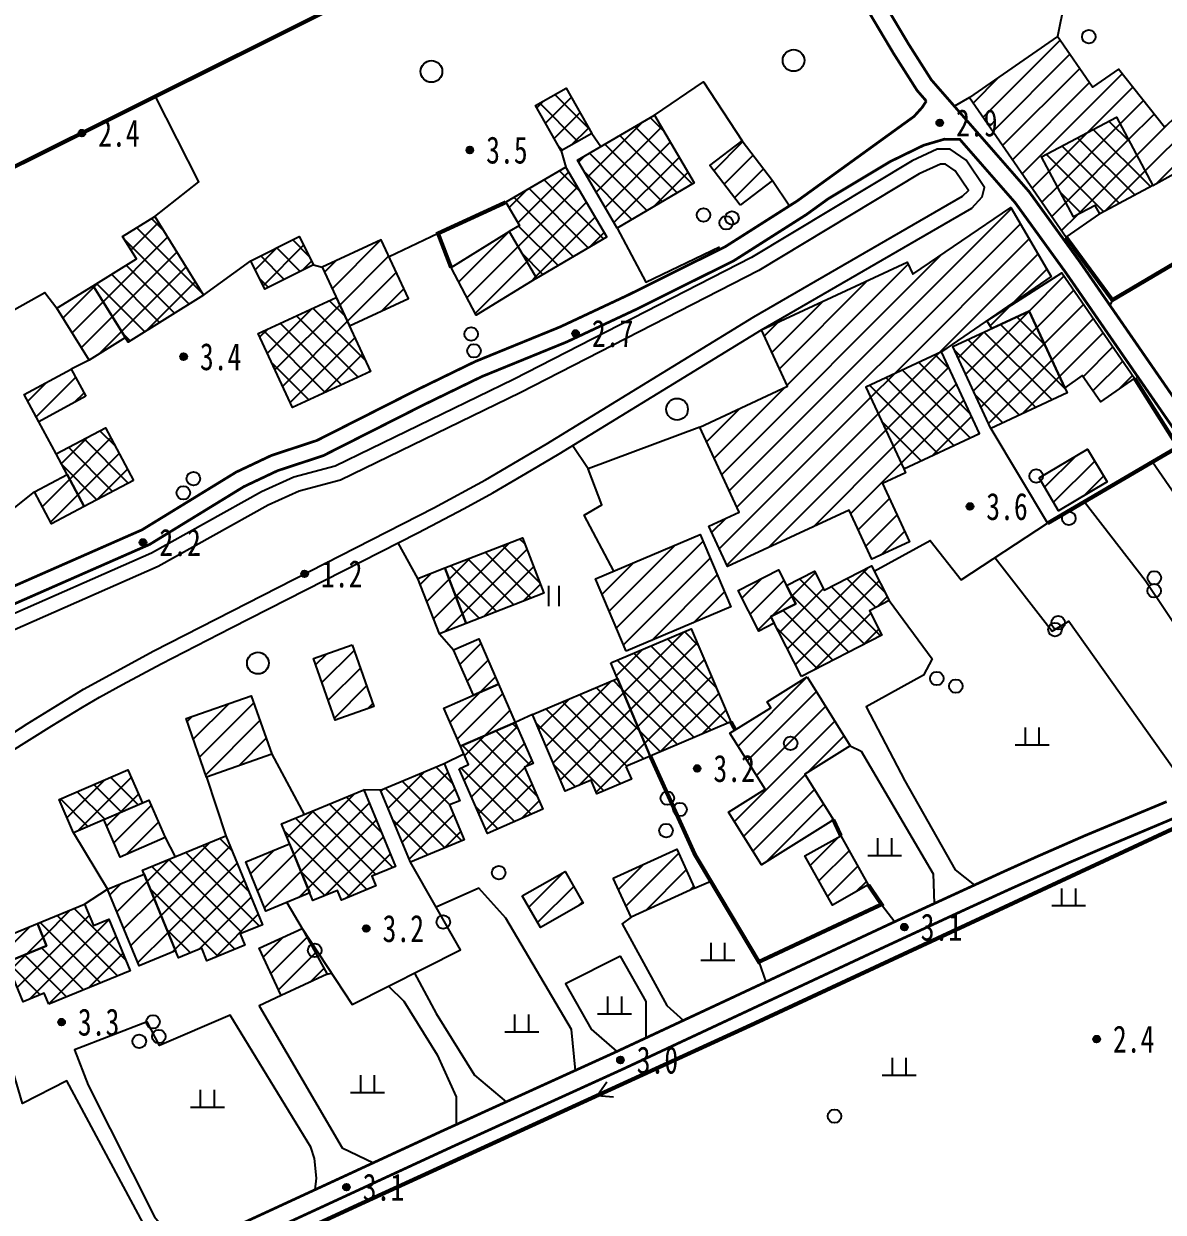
# Model space of a CAD drawing. Header units: metres. Extents: x 494039 to 619385, y 3351420 to 3402703.
# Drawn here: x 590819.3 to 590987.4, y 3392618.1 to 3392793.3 of the extents above; entities that cross this region are included whole.
import ezdxf
from ezdxf.enums import TextEntityAlignment as Align

# ---------------------------------------------------------------- set-up
doc = ezdxf.new("R2010")
doc.units = ezdxf.units.M
for name, pattern in [('2430', [0]), ('2450', [0]), ('2460', [0]), ('8521', [0]), ('9610', [0])]:
    doc.linetypes.add(name, pattern=pattern)
for name, color, linetype in [('210100', 130, 'Continuous'), ('220200', 130, 'Continuous'), ('261301', 141, 'Continuous'), ('310300', 8, 'Continuous'), ('310500', 8, 'Continuous'), ('380201', 8, '2430'), ('380202', 8, '2450'), ('380203', 8, 'Continuous'), ('420500', 8, 'Continuous'), ('510301', 8, 'Continuous'), ('720100', 8, 'Continuous'), ('760201', 8, '8521'), ('810100', 8, '9610'), ('810302', 8, 'Continuous'), ('810501', 8, 'Continuous'), ('810600', 8, 'Continuous')]:
    doc.layers.add(name, color=color, linetype=linetype)
pattern_1 = [(45, (0, 0), (-1.767766953, 1.767766953), []), (135, (0, 0), (-1.767766953, -1.767766953), [])]
pattern_2 = [(45, (0, 0), (-1.767766953, 1.767766953), [])]

# ---------------------------------------------------------------- blocks, each defined once
blk = doc.blocks.new('gc170')
at = {"linetype": 'Continuous'}
blk.add_circle((0, 0), 0.5, dxfattribs=at)
blk = doc.blocks.new('gu')
at = {"flags": 128}
for points in [[(3.75, 0), (-3.75, 0)], [(2.711, -0.6), (3.75, 0), (3.75, 0), (2.711, 0.6)]]:
    blk.add_lwpolyline(points, dxfattribs=at)
blk = doc.blocks.new('p_point')
for radius in [0.25, 0.2, 0.15, 0.1, 0.05]:
    blk.add_circle((0, 0), radius)
blk.add_point((0, 0))
blk = doc.blocks.new('vm')
at = {"linetype": 'Continuous'}
for p, q in [((-0.5, 0), (-0.5, 1.3)), ((0.5, 1.3), (0.5, 0)), ((1.25, 0), (-1.25, 0))]:
    blk.add_line(p, q, dxfattribs=at)
blk = doc.blocks.new('v1')
blk.add_circle((0, 0), 0.8)
blk = doc.blocks.new('ve')
at = {"color": 0, "linetype": 'Continuous'}
for p, q in [((-0.4, 1.5), (-0.4, 0)), ((0.4, 0), (0.4, 1.5))]:
    blk.add_line(p, q, dxfattribs=at)
blk = doc.blocks.new('1-3&1-4')
at = {"layer": '310300', "linetype": 'Continuous'}
h = blk.add_hatch(dxfattribs=at)
h.set_pattern_fill('ANSI31', color=8, scale=20, style=0)
h.set_pattern_definition(pattern_2)
h.paths.add_polyline_path([(590985.8419, 3392769.4089), (590988.9172, 3392771.1658), (590992.7883, 3392766.6172), (590998.4413, 3392771.7481), (590990.3654, 3392780.5869), (590987.5449, 3392778.01), (590980.7962, 3392786.5766), (590976.9625, 3392783.9215), (590971.7964, 3392791.381), (590958.797, 3392782.3782), (590973.0429, 3392761.8082), (590977.996, 3392765.2385), (590977.3304, 3392766.4909), (590974.1303, 3392764.7899), (590969.4264, 3392773.6396), (590980.4724, 3392779.5109)])
h = blk.add_hatch(dxfattribs=at)
h.set_pattern_fill('ANSI31', color=8, scale=20, style=0)
h.set_pattern_definition(pattern_2)
h.paths.add_polyline_path([(590924.9931, 3392766.5239), (590920.5029, 3392772.3723), (590925.2677, 3392776.0305), (590929.7579, 3392770.1821)])
h = blk.add_hatch(dxfattribs=at)
h.set_pattern_fill('ANSI31', color=8, scale=20, style=0)
h.set_pattern_definition(pattern_2)
h.paths.add_polyline_path([(590949.1073, 3392727.65), (590949.3765, 3392727.0705), (590945.984, 3392725.4947), (590949.9717, 3392716.9094), (590944.4163, 3392714.329), (590941.0535, 3392721.5689), (590923.1091, 3392713.234), (590920.3379, 3392719.2002), (590924.8315, 3392721.2875), (590919.0184, 3392733.8028), (590931.9729, 3392739.82), (590928.1035, 3392748.1504), (590949.6179, 3392758.1435), (590950.4437, 3392756.3654), (590964.9187, 3392766.1654), (590970.8586, 3392755.9954), (590954.6812, 3392744.9028), (590943.5049, 3392739.7116)])
h = blk.add_hatch(dxfattribs=at)
h.set_pattern_fill('ANSI31', color=8, scale=20, style=0)
h.set_pattern_definition(pattern_2)
h.paths.add_polyline_path([(590867.3565, 3392748.7138), (590876.0791, 3392752.7583), (590872.0568, 3392761.4332), (590863.3342, 3392757.3887)])
h = blk.add_hatch(dxfattribs=at)
h.set_pattern_fill('ANSI31', color=8, scale=20, style=0)
h.set_pattern_definition(pattern_2)
h.paths.add_polyline_path([(590894.9265, 3392755.7568), (590886.0277, 3392750.291), (590882.3471, 3392757.3355), (590890.9034, 3392762.6195)])
h = blk.add_hatch(dxfattribs=at)
h.set_pattern_fill('ANSI31', color=8, scale=20, style=0)
h.set_pattern_definition(pattern_2)
h.paths.add_polyline_path([(590962.0932, 3392748.3455), (590961.3573, 3392749.4805), (590972.4263, 3392756.5414), (590983.1468, 3392741.0009), (590978.1131, 3392737.5284), (590975.4206, 3392741.4314), (590972.8473, 3392739.6017), (590967.5983, 3392750.9026)])
h = blk.add_hatch(dxfattribs=at)
h.set_pattern_fill('ANSI31', color=8, scale=20, style=0)
h.set_pattern_definition(pattern_2)
h.paths.add_polyline_path([(590829.569, 3392754.6539), (590834.3259, 3392747.0084), (590828.9909, 3392743.6891), (590824.234, 3392751.3346)])
h = blk.add_hatch(dxfattribs=at)
h.set_pattern_fill('ANSI31', color=8, scale=20, style=0)
h.set_pattern_definition(pattern_2)
h.paths.add_polyline_path([(590828.487, 3392738.3514), (590821.5598, 3392734.6077), (590819.3907, 3392738.6214), (590826.3179, 3392742.365)])
h = blk.add_hatch(dxfattribs=at)
h.set_pattern_fill('ANSI31', color=8, scale=20, style=0)
h.set_pattern_definition(pattern_2)
h.paths.add_polyline_path([(590969.0587, 3392726.3352), (590976.2043, 3392730.5713), (590979.0792, 3392725.7219), (590971.9336, 3392721.4858)])
h = blk.add_hatch(dxfattribs=at)
h.set_pattern_fill('ANSI31', color=8, scale=20, style=0)
h.set_pattern_definition(pattern_2)
h.paths.add_polyline_path([(590825.7455, 3392726.8046), (590828.2416, 3392722.0925), (590823.4271, 3392719.5422), (590820.931, 3392724.2542)])
h = blk.add_hatch(dxfattribs=at)
h.set_pattern_fill('ANSI31', color=8, scale=20, style=0)
h.set_pattern_definition(pattern_2)
h.paths.add_polyline_path([(590908.1918, 3392700.7677), (590903.6669, 3392711.4281), (590919.0826, 3392717.9714), (590923.6075, 3392707.3111)])
h = blk.add_hatch(dxfattribs=at)
h.set_pattern_fill('ANSI31', color=8, scale=20, style=0)
h.set_pattern_definition(pattern_2)
h.paths.add_polyline_path([(590881.4149, 3392713.0485), (590884.5902, 3392704.8737), (590880.6197, 3392703.3315), (590877.4444, 3392711.5062)])
h = blk.add_hatch(dxfattribs=at)
h.set_pattern_fill('ANSI31', color=8, scale=20, style=0)
h.set_pattern_definition(pattern_2)
h.paths.add_polyline_path([(590930.0116, 3392704.9085), (590927.7303, 3392703.7426), (590924.6732, 3392709.7243), (590930.6174, 3392712.7623), (590933.1717, 3392707.7643), (590929.5088, 3392705.8923)])
h = blk.add_hatch(dxfattribs=at)
h.set_pattern_fill('ANSI31', color=8, scale=20, style=0)
h.set_pattern_definition(pattern_2)
h.paths.add_polyline_path([(590867.7541, 3392701.7115), (590870.9822, 3392692.6064), (590865.2699, 3392690.5812), (590862.0418, 3392699.6863)])
h = blk.add_hatch(dxfattribs=at)
h.set_pattern_fill('ANSI31', color=8, scale=20, style=0)
h.set_pattern_definition(pattern_2)
h.paths.add_polyline_path([(590889.3607, 3392695.9107), (590885.6429, 3392694.286), (590882.7285, 3392700.9551), (590886.4463, 3392702.5798)])
h = blk.add_hatch(dxfattribs=at)
h.set_pattern_fill('ANSI31', color=8, scale=20, style=0)
h.set_pattern_definition(pattern_2)
h.paths.add_polyline_path([(590934.854, 3392696.9953), (590941.204, 3392686.8242), (590934.5214, 3392682.6521), (590938.7292, 3392675.9123), (590928.1277, 3392669.2936), (590923.2772, 3392677.0628), (590928.648, 3392680.4159), (590923.4791, 3392688.6951), (590929.4866, 3392692.4457), (590928.9481, 3392693.3081)])
h = blk.add_hatch(dxfattribs=at)
h.set_pattern_fill('ANSI31', color=8, scale=20, style=0)
h.set_pattern_definition(pattern_2)
h.paths.add_polyline_path([(590891.8233, 3392690.2755), (590883.7566, 3392686.7504), (590881.2941, 3392692.3855), (590889.3607, 3392695.9107)])
h = blk.add_hatch(dxfattribs=at)
h.set_pattern_fill('ANSI31', color=8, scale=20, style=0)
h.set_pattern_definition(pattern_2)
h.paths.add_polyline_path([(590855.9101, 3392685.585), (590846.2888, 3392682.2103), (590843.2623, 3392690.8391), (590852.8836, 3392694.2137)])
h = blk.add_hatch(dxfattribs=at)
h.set_pattern_fill('ANSI31', color=8, scale=20, style=0)
h.set_pattern_definition(pattern_2)
h.paths.add_polyline_path([(590831.1504, 3392675.9385), (590837.7983, 3392678.8126), (590840.1858, 3392673.2902), (590833.538, 3392670.4161)])
h = blk.add_hatch(dxfattribs=at)
h.set_pattern_fill('ANSI31', color=8, scale=20, style=0)
h.set_pattern_definition(pattern_2)
h.paths.add_polyline_path([(590939.8326, 3392673.5523), (590943.8814, 3392666.3171), (590938.5783, 3392663.3495), (590934.5295, 3392670.5847)])
h = blk.add_hatch(dxfattribs=at)
h.set_pattern_fill('ANSI31', color=8, scale=20, style=0)
h.set_pattern_definition(pattern_2)
h.paths.add_polyline_path([(590858.5444, 3392672.3754), (590861.5256, 3392665.1328), (590855.0527, 3392662.4683), (590852.0714, 3392669.7109)])
h = blk.add_hatch(dxfattribs=at)
h.set_pattern_fill('ANSI31', color=8, scale=20, style=0)
h.set_pattern_definition(pattern_2)
h.paths.add_polyline_path([(590906.2673, 3392667.3274), (590915.6463, 3392671.5975), (590918.2715, 3392665.8313), (590908.8926, 3392661.5612)])
h = blk.add_hatch(dxfattribs=at)
h.set_pattern_fill('ANSI31', color=8, scale=20, style=0)
h.set_pattern_definition(pattern_2)
h.paths.add_polyline_path([(590892.8512, 3392664.6995), (590899.1583, 3392668.312), (590901.8284, 3392663.6502), (590895.5213, 3392660.0378)])
h = blk.add_hatch(dxfattribs=at)
h.set_pattern_fill('ANSI31', color=8, scale=20, style=0)
h.set_pattern_definition(pattern_2)
h.paths.add_polyline_path([(590841.726, 3392656.589), (590836.3595, 3392654.38), (590831.7043, 3392665.6891), (590837.0708, 3392667.8981)])
h = blk.add_hatch(dxfattribs=at)
h.set_pattern_fill('ANSI31', color=8, scale=20, style=0)
h.set_pattern_definition(pattern_2)
h.paths.add_polyline_path([(590817.3428, 3392653.6934), (590814.0248, 3392652.3276), (590812.171, 3392656.831), (590821.3427, 3392660.6064), (590822.6947, 3392657.3219), (590816.841, 3392654.9123)])
h = blk.add_hatch(dxfattribs=at)
h.set_pattern_fill('ANSI31', color=8, scale=20, style=0)
h.set_pattern_definition(pattern_2)
h.paths.add_polyline_path([(590857.3015, 3392650.0106), (590854.0758, 3392656.9986), (590860.3848, 3392659.911), (590864.0943, 3392653.1463)])
at = {"layer": '310500', "linetype": 'Continuous'}
h = blk.add_hatch(dxfattribs=at)
h.set_pattern_fill('ANSI37', color=8, scale=20, style=0)
h.set_pattern_definition(pattern_1)
h.paths.add_polyline_path([(590898.5917, 3392774.5216), (590894.7997, 3392781.2007), (590899.2987, 3392783.7549), (590903.0907, 3392777.0758)])
h = blk.add_hatch(dxfattribs=at)
h.set_pattern_fill('ANSI37', color=8, scale=20, style=0)
h.set_pattern_definition(pattern_1)
h.paths.add_polyline_path([(590906.8447, 3392763.1571), (590900.9886, 3392773.1467), (590912.3279, 3392779.794), (590918.184, 3392769.8044)])
h = blk.add_hatch(dxfattribs=at)
h.set_pattern_fill('ANSI37', color=8, scale=20, style=0)
h.set_pattern_definition(pattern_1)
h.paths.add_polyline_path([(590969.4264, 3392773.6396), (590980.4724, 3392779.5109), (590985.8419, 3392769.4089), (590977.996, 3392765.2385), (590977.3304, 3392766.4909), (590974.1303, 3392764.7899)])
h = blk.add_hatch(dxfattribs=at)
h.set_pattern_fill('ANSI37', color=8, scale=20, style=0)
h.set_pattern_definition(pattern_1)
h.paths.add_polyline_path([(590890.4184, 3392766.9503), (590892.4319, 3392763.5156), (590890.9034, 3392762.6195), (590894.9265, 3392755.7568), (590905.3147, 3392761.8465), (590899.2781, 3392772.144)])
h = blk.add_hatch(dxfattribs=at)
h.set_pattern_fill('ANSI37', color=8, scale=20, style=0)
h.set_pattern_definition(pattern_1)
h.paths.add_polyline_path([(590845.8561, 3392753.2619), (590834.7387, 3392746.3449), (590829.569, 3392754.6539), (590835.9397, 3392758.6177), (590833.9002, 3392761.8957), (590838.6468, 3392764.849)])
h = blk.add_hatch(dxfattribs=at)
h.set_pattern_fill('ANSI37', color=8, scale=20, style=0)
h.set_pattern_definition(pattern_1)
h.paths.add_polyline_path([(590862.0528, 3392757.7403), (590854.8989, 3392754.1405), (590852.8073, 3392758.2973), (590859.9612, 3392761.8971)])
h = blk.add_hatch(dxfattribs=at)
h.set_pattern_fill('ANSI37', color=8, scale=20, style=0)
h.set_pattern_definition(pattern_1)
h.paths.add_polyline_path([(590865.3988, 3392752.9361), (590870.46, 3392742.0205), (590858.9895, 3392736.7019), (590853.9283, 3392747.6175)])
h = blk.add_hatch(dxfattribs=at)
h.set_pattern_fill('ANSI37', color=8, scale=20, style=0)
h.set_pattern_definition(pattern_1)
h.paths.add_polyline_path([(590967.5983, 3392750.9026), (590973.2007, 3392738.8409), (590961.953, 3392733.6166), (590956.3505, 3392745.6782)])
h = blk.add_hatch(dxfattribs=at)
h.set_pattern_fill('ANSI37', color=8, scale=20, style=0)
h.set_pattern_definition(pattern_1)
h.paths.add_polyline_path([(590943.5049, 3392739.7116), (590949.1073, 3392727.65), (590960.2836, 3392732.8412), (590954.6812, 3392744.9028)])
h = blk.add_hatch(dxfattribs=at)
h.set_pattern_fill('ANSI37', color=8, scale=20, style=0)
h.set_pattern_definition(pattern_1)
h.paths.add_polyline_path([(590835.5171, 3392725.9465), (590828.2416, 3392722.0925), (590824.1228, 3392729.8681), (590831.3983, 3392733.7221)])
h = blk.add_hatch(dxfattribs=at)
h.set_pattern_fill('ANSI37', color=8, scale=20, style=0)
h.set_pattern_definition(pattern_1)
h.paths.add_polyline_path([(590884.5902, 3392704.8737), (590881.4149, 3392713.0485), (590892.8652, 3392717.496), (590896.0404, 3392709.3212)])
h = blk.add_hatch(dxfattribs=at)
h.set_pattern_fill('ANSI37', color=8, scale=20, style=0)
h.set_pattern_definition(pattern_1)
h.paths.add_polyline_path([(590934.0214, 3392697.0627), (590929.5088, 3392705.8923), (590933.1717, 3392707.7643), (590931.8061, 3392710.4364), (590935.9464, 3392712.5524), (590937.3626, 3392709.7815), (590944.3579, 3392713.3566), (590946.9747, 3392708.2363), (590944.0356, 3392706.7342), (590945.8808, 3392703.1237)])
h = blk.add_hatch(dxfattribs=at)
h.set_pattern_fill('ANSI37', color=8, scale=20, style=0)
h.set_pattern_definition(pattern_1)
h.paths.add_polyline_path([(590905.8994, 3392699.0464), (590917.7797, 3392704.089), (590923.6095, 3392690.3543), (590911.7292, 3392685.3117)])
h = blk.add_hatch(dxfattribs=at)
h.set_pattern_fill('ANSI37', color=8, scale=20, style=0)
h.set_pattern_definition(pattern_1)
h.paths.add_polyline_path([(590908.1344, 3392683.7858), (590908.9415, 3392681.8842), (590903.856, 3392679.7256), (590902.9934, 3392681.7577), (590899.1808, 3392680.1394), (590894.3784, 3392691.4535), (590906.8715, 3392696.7562), (590911.7292, 3392685.3117)])
h = blk.add_hatch(dxfattribs=at)
h.set_pattern_fill('ANSI37', color=8, scale=20, style=0)
h.set_pattern_definition(pattern_1)
h.paths.add_polyline_path([(590883.5332, 3392683.4489), (590884.9322, 3392684.0602), (590883.7566, 3392686.7504), (590891.8233, 3392690.2755), (590894.4637, 3392684.2334), (590893.1875, 3392683.6757), (590895.8898, 3392677.4919), (590887.7003, 3392673.9131)])
h = blk.add_hatch(dxfattribs=at)
h.set_pattern_fill('ANSI37', color=8, scale=20, style=0)
h.set_pattern_definition(pattern_1)
h.paths.add_polyline_path([(590871.9576, 3392680.2929), (590881.3535, 3392684.1934), (590883.6197, 3392678.7346), (590882.1385, 3392678.1197), (590884.276, 3392672.9705), (590876.3614, 3392669.6849)])
h = blk.add_hatch(dxfattribs=at)
h.set_pattern_fill('ANSI37', color=8, scale=20, style=0)
h.set_pattern_definition(pattern_1)
h.paths.add_polyline_path([(590836.8244, 3392678.3916), (590826.6817, 3392674.0065), (590824.5594, 3392678.9153), (590834.7022, 3392683.3004)])
h = blk.add_hatch(dxfattribs=at)
h.set_pattern_fill('ANSI37', color=8, scale=20, style=0)
h.set_pattern_definition(pattern_1)
h.paths.add_polyline_path([(590869.5011, 3392680.3113), (590874.1412, 3392669.0387), (590870.6804, 3392667.6141), (590871.2701, 3392666.1817), (590866.1894, 3392664.0903), (590865.6092, 3392665.4998), (590861.9881, 3392664.0092), (590857.3385, 3392675.3047)])
h = blk.add_hatch(dxfattribs=at)
h.set_pattern_fill('ANSI37', color=8, scale=20, style=0)
h.set_pattern_definition(pattern_1)
h.paths.add_polyline_path([(590849.1404, 3392673.5486), (590854.5375, 3392660.4371), (590851.255, 3392659.0859), (590851.9326, 3392657.4399), (590846.3377, 3392655.1369), (590845.5779, 3392656.9827), (590842.1455, 3392655.5699), (590836.8307, 3392668.4814)])
h = blk.add_hatch(dxfattribs=at)
h.set_pattern_fill('ANSI37', color=8, scale=20, style=0)
h.set_pattern_definition(pattern_1)
h.paths.add_polyline_path([(590823.0389, 3392648.7448), (590822.3672, 3392650.3767), (590819.2382, 3392649.0887), (590816.841, 3392654.9123), (590822.6947, 3392657.3219), (590821.3427, 3392660.6064), (590828.3175, 3392663.4774), (590829.6084, 3392660.3414), (590831.8803, 3392661.2766), (590835.0104, 3392653.6726)])
at = {"layer": '210100', "color": 141, "linetype": 'Continuous', "flags": 128}
blk.add_lwpolyline([(590808.2149, 3392682.555), (590819.8401, 3392690.0802), (590828.1683, 3392695.1674), (590838.4982, 3392700.8159), (590879.8041, 3392721.901), (590887.425, 3392726.0307), (590896.3742, 3392731.2972), (590926.9822, 3392750.0434), (590957.7547, 3392767.8529), (590958.6562, 3392768.6871), (590956.7025, 3392771.5744), (590955.2519, 3392772.5701), (590954.5005, 3392772.5845), (590951.3848, 3392771.1291), (590927.7418, 3392756.9001), (590892.5563, 3392738.8771), (590866.0213, 3392725.9977), (590859.9262, 3392724.345), (590855.3777, 3392722.2937), (590839.137, 3392713.265), (590816.292, 3392703.1868)], dxfattribs=at)
at = {"layer": '220200', "color": 141, "linetype": 'Continuous', "const_width": 0.6, "flags": 128}
for points in [[(590692.8124, 3392709.0537), (590790.4736, 3392758.4744), (590867.4617, 3392796.8786), (590925.8018, 3392825.6804)], [(591019.2958, 3392606.1952), (590997.5149, 3392677.6388), (590996.2187, 3392678.0365), (590926.902, 3392645.7987), (590869.7623, 3392619.6377), (590843.135, 3392607.3596), (590827.1628, 3392599.7735)]]:
    blk.add_lwpolyline(points, dxfattribs=at)
at = {"layer": '310300', "color": 8, "linetype": 'Continuous', "flags": 128}
for points in [[(590985.8419, 3392769.4089), (590988.9172, 3392771.1658), (590992.7883, 3392766.6172), (590998.4413, 3392771.7481), (590990.3654, 3392780.5869), (590987.5449, 3392778.01), (590980.7962, 3392786.5766), (590976.9625, 3392783.9215), (590971.7964, 3392791.381), (590958.797, 3392782.3782), (590973.0429, 3392761.8082), (590977.996, 3392765.2385), (590977.3304, 3392766.4909), (590974.1303, 3392764.7899), (590969.4264, 3392773.6396), (590980.4724, 3392779.5109)], [(590949.1073, 3392727.65), (590949.3765, 3392727.0705), (590945.984, 3392725.4947), (590949.9717, 3392716.9094), (590944.4163, 3392714.329), (590941.0535, 3392721.5689), (590923.1091, 3392713.234), (590920.3379, 3392719.2002), (590924.8315, 3392721.2875), (590919.0184, 3392733.8028), (590931.9729, 3392739.82), (590928.1035, 3392748.1504), (590949.6179, 3392758.1435), (590950.4437, 3392756.3654), (590964.9187, 3392766.1654), (590970.8586, 3392755.9954), (590954.6812, 3392744.9028), (590943.5049, 3392739.7116)], [(590962.0932, 3392748.3455), (590961.3573, 3392749.4805), (590972.4263, 3392756.5414), (590983.1468, 3392741.0009), (590978.1131, 3392737.5284), (590975.4206, 3392741.4314), (590972.8473, 3392739.6017), (590967.5983, 3392750.9026)], [(590969.0587, 3392726.3352), (590976.2043, 3392730.5713), (590979.0792, 3392725.7219), (590971.9336, 3392721.4858)], [(590908.1918, 3392700.7677), (590903.6669, 3392711.4281), (590919.0826, 3392717.9714), (590923.6075, 3392707.3111)], [(590881.4149, 3392713.0485), (590884.5902, 3392704.8737), (590880.6197, 3392703.3315), (590877.4444, 3392711.5062)], [(590930.0116, 3392704.9085), (590927.7303, 3392703.7426), (590924.6732, 3392709.7243), (590930.6174, 3392712.7623), (590933.1717, 3392707.7643), (590929.5088, 3392705.8923)], [(590867.7541, 3392701.7115), (590870.9822, 3392692.6064), (590865.2699, 3392690.5812), (590862.0418, 3392699.6863)], [(590889.3607, 3392695.9107), (590885.6429, 3392694.286), (590882.7285, 3392700.9551), (590886.4463, 3392702.5798)], [(590934.854, 3392696.9953), (590941.204, 3392686.8242), (590934.5214, 3392682.6521), (590938.7292, 3392675.9123), (590928.1277, 3392669.2936), (590923.2772, 3392677.0628), (590928.648, 3392680.4159), (590923.4791, 3392688.6951), (590929.4866, 3392692.4457), (590928.9481, 3392693.3081)], [(590891.8233, 3392690.2755), (590883.7566, 3392686.7504), (590881.2941, 3392692.3855), (590889.3607, 3392695.9107)], [(590855.9101, 3392685.585), (590846.2888, 3392682.2103), (590843.2623, 3392690.8391), (590852.8836, 3392694.2137)], [(590831.1504, 3392675.9385), (590837.7983, 3392678.8126), (590840.1858, 3392673.2902), (590833.538, 3392670.4161)], [(590939.8326, 3392673.5523), (590943.8814, 3392666.3171), (590938.5783, 3392663.3495), (590934.5295, 3392670.5847)], [(590858.5444, 3392672.3754), (590861.5256, 3392665.1328), (590855.0527, 3392662.4683), (590852.0714, 3392669.7109)], [(590906.2673, 3392667.3274), (590915.6463, 3392671.5975), (590918.2715, 3392665.8313), (590908.8926, 3392661.5612)], [(590857.3015, 3392650.0106), (590854.0758, 3392656.9986), (590860.3848, 3392659.911), (590864.0943, 3392653.1463)]]:
    blk.add_lwpolyline(points, close=True, dxfattribs=at)
for points, elevation in [([(590924.9931, 3392766.5239), (590920.5029, 3392772.3723), (590925.2677, 3392776.0305), (590929.7579, 3392770.1821)], 5.9152), ([(590867.3565, 3392748.7138), (590876.0791, 3392752.7583), (590872.0568, 3392761.4332), (590863.3342, 3392757.3887)], 7.1933), ([(590894.9265, 3392755.7568), (590886.0277, 3392750.291), (590882.3471, 3392757.3355), (590890.9034, 3392762.6195)], 6.6773), ([(590829.569, 3392754.6539), (590834.3259, 3392747.0084), (590828.9909, 3392743.6891), (590824.234, 3392751.3346)], 6.7929), ([(590828.487, 3392738.3514), (590821.5598, 3392734.6077), (590819.3907, 3392738.6214), (590826.3179, 3392742.365)], 7.1784), ([(590825.7455, 3392726.8046), (590828.2416, 3392722.0925), (590823.4271, 3392719.5422), (590820.931, 3392724.2542)], 6.9857), ([(590892.8512, 3392664.6995), (590899.1583, 3392668.312), (590901.8284, 3392663.6502), (590895.5213, 3392660.0378)], 5.961), ([(590841.726, 3392656.589), (590836.3595, 3392654.38), (590831.7043, 3392665.6891), (590837.0708, 3392667.8981)], 7.4252), ([(590817.3428, 3392653.6934), (590814.0248, 3392652.3276), (590812.171, 3392656.831), (590821.3427, 3392660.6064), (590822.6947, 3392657.3219), (590816.841, 3392654.9123)], 6.1405)]:
    blk.add_lwpolyline(points, close=True, dxfattribs=dict(at, elevation=elevation))
at = {"layer": '310500', "color": 8, "linetype": 'Continuous', "flags": 128}
for points, elevation in [([(590898.5917, 3392774.5216), (590894.7997, 3392781.2007), (590899.2987, 3392783.7549), (590903.0907, 3392777.0758)], 9.0259), ([(590906.8447, 3392763.1571), (590900.9886, 3392773.1467), (590912.3279, 3392779.794), (590918.184, 3392769.8044)], 11.7129), ([(590890.4184, 3392766.9503), (590892.4319, 3392763.5156), (590890.9034, 3392762.6195), (590894.9265, 3392755.7568), (590905.3147, 3392761.8465), (590899.2781, 3392772.144)], 11.8167), ([(590862.0528, 3392757.7403), (590854.8989, 3392754.1405), (590852.8073, 3392758.2973), (590859.9612, 3392761.8971)], 10.1042), ([(590865.3988, 3392752.9361), (590870.46, 3392742.0205), (590858.9895, 3392736.7019), (590853.9283, 3392747.6175)], 10.6269), ([(590967.5983, 3392750.9026), (590973.2007, 3392738.8409), (590961.953, 3392733.6166), (590956.3505, 3392745.6782)], 14.3286), ([(590835.5171, 3392725.9465), (590828.2416, 3392722.0925), (590824.1228, 3392729.8681), (590831.3983, 3392733.7221)], 10.3711), ([(590884.5902, 3392704.8737), (590881.4149, 3392713.0485), (590892.8652, 3392717.496), (590896.0404, 3392709.3212)], 10.5275), ([(590908.1344, 3392683.7858), (590908.9415, 3392681.8842), (590903.856, 3392679.7256), (590902.9934, 3392681.7577), (590899.1808, 3392680.1394), (590894.3784, 3392691.4535), (590906.8715, 3392696.7562), (590911.7292, 3392685.3117)], 14.2385), ([(590871.9576, 3392680.2929), (590881.3535, 3392684.1934), (590883.6197, 3392678.7346), (590882.1385, 3392678.1197), (590884.276, 3392672.9705), (590876.3614, 3392669.6849)], 15.2527), ([(590836.8244, 3392678.3916), (590826.6817, 3392674.0065), (590824.5594, 3392678.9153), (590834.7022, 3392683.3004)], 9.862), ([(590869.5011, 3392680.3113), (590874.1412, 3392669.0387), (590870.6804, 3392667.6141), (590871.2701, 3392666.1817), (590866.1894, 3392664.0903), (590865.6092, 3392665.4998), (590861.9881, 3392664.0092), (590857.3385, 3392675.3047)], 15.2527), ([(590849.1404, 3392673.5486), (590854.5375, 3392660.4371), (590851.255, 3392659.0859), (590851.9326, 3392657.4399), (590846.3377, 3392655.1369), (590845.5779, 3392656.9827), (590842.1455, 3392655.5699), (590836.8307, 3392668.4814)], 15.2527)]:
    blk.add_lwpolyline(points, close=True, dxfattribs=dict(at, elevation=elevation))
for points in [[(590969.4264, 3392773.6396), (590980.4724, 3392779.5109), (590985.8419, 3392769.4089), (590977.996, 3392765.2385), (590977.3304, 3392766.4909), (590974.1303, 3392764.7899)], [(590845.8561, 3392753.2619), (590834.7387, 3392746.3449), (590829.569, 3392754.6539), (590835.9397, 3392758.6177), (590833.9002, 3392761.8957), (590838.6468, 3392764.849)], [(590943.5049, 3392739.7116), (590949.1073, 3392727.65), (590960.2836, 3392732.8412), (590954.6812, 3392744.9028)], [(590934.0214, 3392697.0627), (590929.5088, 3392705.8923), (590933.1717, 3392707.7643), (590931.8061, 3392710.4364), (590935.9464, 3392712.5524), (590937.3626, 3392709.7815), (590944.3579, 3392713.3566), (590946.9747, 3392708.2363), (590944.0356, 3392706.7342), (590945.8808, 3392703.1237)], [(590905.8994, 3392699.0464), (590917.7797, 3392704.089), (590923.6095, 3392690.3543), (590911.7292, 3392685.3117)], [(590883.5332, 3392683.4489), (590884.9322, 3392684.0602), (590883.7566, 3392686.7504), (590891.8233, 3392690.2755), (590894.4637, 3392684.2334), (590893.1875, 3392683.6757), (590895.8898, 3392677.4919), (590887.7003, 3392673.9131)], [(590823.0389, 3392648.7448), (590822.3672, 3392650.3767), (590819.2382, 3392649.0887), (590816.841, 3392654.9123), (590822.6947, 3392657.3219), (590821.3427, 3392660.6064), (590828.3175, 3392663.4774), (590829.6084, 3392660.3414), (590831.8803, 3392661.2766), (590835.0104, 3392653.6726)]]:
    blk.add_lwpolyline(points, close=True, dxfattribs=at)
at = {"layer": '380201', "color": 8, "linetype": '2430', "const_width": 0.6, "flags": 128}
for points in [[(590973.0429, 3392761.8082), (590979.8669, 3392752.5338), (590998.3909, 3392763.4685), (590994.5999, 3392768.2615)], [(590970.3222, 3392719.6265), (590989.548, 3392730.8773), (590983.1468, 3392741.0009)], [(590924.2563, 3392689.1804), (590923.6095, 3392690.3543)], [(590911.7292, 3392685.3117), (590918.3043, 3392670.7974), (590927.7377, 3392654.9733), (590945.834, 3392663.4497), (590943.8814, 3392666.3171)], [(590939.8326, 3392673.5523), (590938.7292, 3392675.9123)]]:
    blk.add_lwpolyline(points, dxfattribs=at)
at = {"layer": '380201', "color": 8, "linetype": '2430', "const_width": 0.6, "elevation": 6.1969, "flags": 128}
blk.add_lwpolyline([(590890.4184, 3392766.9503), (590880.4262, 3392762.3581), (590882.3471, 3392757.3355)], dxfattribs=at)
at = {"layer": '380202', "color": 8, "linetype": '2450', "flags": 128}
for points, elevation in [([(590961.953, 3392733.6166), (590970.3222, 3392719.6265)], 5.9626), ([(590944.7603, 3392712.5692), (590952.9959, 3392717.0943), (590957.5763, 3392711.2801), (590970.3222, 3392719.6265)], 5.9626), ([(590858.1102, 3392663.7269), (590860.3848, 3392659.911), (590867.7487, 3392648.6786), (590883.7602, 3392656.7285), (590876.3614, 3392669.6849)], 5.568)]:
    blk.add_lwpolyline(points, dxfattribs=dict(at, elevation=elevation))
at = {"layer": '380203', "color": 8, "linetype": '2460', "flags": 128}
blk.add_lwpolyline([(590906.8447, 3392763.1571), (590911.0519, 3392755.1884), (590921.9157, 3392760.3618)], dxfattribs=at)
at = {"layer": '420500', "color": 8, "linetype": 'Continuous', "const_width": 0.4, "flags": 128}
for points in [[(590906.0211, 3392883.5371), (590916.9126, 3392858.9721), (590924.4593, 3392840.9617), (590926.2245, 3392835.0433), (590926.9144, 3392831.5228), (590927.6818, 3392825.8921), (590928.731, 3392821.9818), (590931.2342, 3392816.3348), (590947.5877, 3392788.9095), (590951.0762, 3392783.4234), (590952.4304, 3392781.8746)], [(590915.6126, 3392868.3494), (590919.3117, 3392860.0065), (590926.9228, 3392841.8424), (590928.7639, 3392835.6693), (590929.4927, 3392831.9508), (590930.2479, 3392826.409), (590931.2015, 3392822.8549), (590933.5575, 3392817.5401), (590949.8131, 3392790.2784), (590953.1739, 3392784.9932), (590967.5885, 3392768.5074), (590975.1826, 3392758.0131), (590993.1085, 3392732.0792), (591014.6989, 3392699.6363)], [(590728.2776, 3392646.9225), (590729.171, 3392655.4901), (590729.6499, 3392662.2816), (590743.2698, 3392667.883), (590752.1746, 3392672.1847), (590765.4736, 3392679.0033), (590788.5792, 3392694.7651), (590803.0122, 3392702.9752), (590815.8438, 3392709.4636), (590836.7887, 3392718.6674), (590850.654, 3392727.1684), (590855.8686, 3392729.6334), (590862.5701, 3392731.8371), (590877.0847, 3392739.1831), (590885.912, 3392743.4734), (590898.4426, 3392748.5836), (590908.4984, 3392753.2959), (590922.8411, 3392760.4356), (590933.4163, 3392767.1623), (590950.6194, 3392779.6018), (590951.822, 3392780.9337), (590952.4304, 3392781.8746)], [(590816.8777, 3392707.2737), (590837.9135, 3392716.5174), (590851.8073, 3392725.0359), (590856.7675, 3392727.3806), (590863.5001, 3392729.5946), (590878.1604, 3392737.0143), (590886.8992, 3392741.2617), (590899.4139, 3392746.3653), (590909.5516, 3392751.1159), (590924.0334, 3392758.3249), (590934.7764, 3392765.1583), (590937.978, 3392767.4734), (590947.1135, 3392772.9521), (590952.0304, 3392775.3473), (590955.1074, 3392776.2512), (590957.387, 3392776.2059), (590965.5426, 3392766.8784), (590973.0496, 3392756.5045), (590990.9464, 3392730.6127)], [(590846.7319, 3392614.2011), (590881.2487, 3392630.1377), (590906.4649, 3392641.6051), (590948.3093, 3392661.1402), (590963.8017, 3392668.2573), (590968.6909, 3392670.4589), (590975.7844, 3392673.5669), (590987.8753, 3392678.5937)], [(590825.1307, 3392600.9426), (590826.4737, 3392601.7713), (590828.6554, 3392602.9815), (590831.3865, 3392604.3409), (590833.1495, 3392605.1593), (590847.8787, 3392611.7233), (590882.3871, 3392627.6555), (590907.6073, 3392639.1247), (590945.9599, 3392657.034), (590958.4214, 3392662.8024), (590964.9139, 3392665.7668), (590973.6015, 3392669.6486), (590978.1164, 3392671.5901), (590994.9206, 3392678.6612)]]:
    blk.add_lwpolyline(points, dxfattribs=at)
at = {"layer": '760201', "color": 8, "linetype": '8521', "flags": 128}
blk.add_lwpolyline([(590733.947, 3392644.0375), (590736.0322, 3392643.2347), (590736.7008, 3392643.0257), (590737.7898, 3392642.7759), (590738.8074, 3392642.6433), (590739.4906, 3392642.6175), (590740.8604, 3392642.718), (590741.5465, 3392642.8342), (590742.9196, 3392643.1757), (590744.5211, 3392643.7214), (590746.5744, 3392644.585), (590752.7199, 3392647.5), (590754.6437, 3392648.2756), (590756.1534, 3392648.7597), (590757.4635, 3392649.0626), (590758.1261, 3392649.1669), (590759.4698, 3392649.2637), (590760.1526, 3392649.2485), (590761.0213, 3392649.1602), (590761.5294, 3392649.0675), (590762.4495, 3392648.7998), (590763.1301, 3392648.485), (590763.4702, 3392648.272), (590763.7655, 3392648.0459), (590764.299, 3392647.523), (590765.0801, 3392646.4309), (590765.6766, 3392645.2891), (590766.2465, 3392643.981), (590767.1571, 3392641.6344), (590770.4726, 3392631.6813), (590771.4966, 3392628.9683), (590772.5349, 3392626.5971), (590773.1319, 3392625.3891), (590774.1175, 3392623.6468), (590774.678, 3392622.8812), (590775.1797, 3392622.3671), (590775.6628, 3392622.0269), (590775.9189, 3392621.9068), (590776.5806, 3392621.7681), (590777.3114, 3392621.8215), (590778.0831, 3392622.0292), (590778.5808, 3392622.2183), (590780.0098, 3392622.8934), (590782.2668, 3392624.0723), (590783.0378, 3392624.6763), (590783.4153, 3392625.244), (590783.5133, 3392625.5164), (590783.6112, 3392626.1093), (590783.5707, 3392626.9816), (590783.3485, 3392628.0428), (590783.1289, 3392628.7791), (590781.765, 3392632.6654), (590780.3522, 3392637.0513), (590778.0002, 3392644.9175), (590775.907, 3392651.3806), (590775.6979, 3392652.0878), (590775.4568, 3392653.1847), (590775.3785, 3392654.1503), (590775.4478, 3392654.8895), (590775.574, 3392655.3696), (590775.8755, 3392656.059), (590776.2926, 3392656.7155), (590776.8986, 3392657.4456), (590778.2661, 3392658.7188), (590779.9123, 3392660.005), (590783.078, 3392662.3567), (590788.5824, 3392666.3229), (590797.5232, 3392672.5904), (590806.4333, 3392678.705), (590810.442, 3392681.3929), (590817.3069, 3392685.8635), (590823.4563, 3392689.7464), (590828.0158, 3392692.5214), (590830.5275, 3392693.989), (590833.9046, 3392695.8751), (590839.5898, 3392698.905), (590849.9011, 3392704.2025), (590877.4584, 3392718.1995), (590884.2948, 3392721.7935), (590888.5039, 3392724.112), (590894.2201, 3392727.4397), (590898.2721, 3392729.8725), (590928.1035, 3392748.1504), (590959.1259, 3392766.1046), (590960.6912, 3392767.7343), (590961.0199, 3392769.1195), (590958.2911, 3392773.1524), (590955.9532, 3392774.7571), (590954.032, 3392774.7938), (590950.3492, 3392773.0735), (590926.6719, 3392758.8238), (590891.5743, 3392740.846), (590865.2464, 3392728.067), (590859.1814, 3392726.4225), (590854.3893, 3392724.2613), (590838.1565, 3392715.237), (590815.3622, 3392705.1811), (590809.0355, 3392702.0694), (590793.827, 3392693.7587), (590780.5031, 3392684.1074), (590759.2434, 3392670.4467), (590745.0238, 3392661.7593), (590734.5824, 3392658.3747), (590733.0974, 3392656.9673), (590732.411, 3392654.81), (590732.3397, 3392647.8443)], dxfattribs=at)
at = {"layer": '810100', "color": 8, "linetype": '9610', "flags": 128}
for points, elevation in [([(590972.7472, 3392796.2583), (590971.7964, 3392791.381)], 3.2565), ([(590912.3279, 3392779.794), (590919.5767, 3392784.6997), (590925.2677, 3392776.0305)], 3.8614), ([(590838.6468, 3392764.849), (590845.1465, 3392769.9623), (590838.7606, 3392782.5615)], 3.4819), ([(590958.797, 3392782.3782), (590956.5679, 3392781.1114)], 3.2565), ([(590903.0907, 3392777.0758), (590904.4271, 3392775.1624)], 4.075), ([(590898.5917, 3392774.5216), (590899.2781, 3392772.144)], 4.075), ([(590845.8561, 3392753.2619), (590852.8073, 3392758.2973)], 3.4819), ([(590862.0528, 3392757.7403), (590863.3342, 3392757.3887)], 3.4819), ([(590802.1468, 3392718.874), (590797.0648, 3392737.3182), (590798.2724, 3392746.8054), (590806.1241, 3392751.9009), (590810.1896, 3392746.84), (590822.4342, 3392753.6258), (590824.234, 3392751.3346)], 3.4107), ([(590979.8669, 3392752.5338), (590979.5067, 3392751.7572)], 3.2565), ([(590828.9909, 3392743.6891), (590826.3179, 3392742.365)], 4.2647), ([(590824.1228, 3392729.8681), (590821.5598, 3392734.6077)], 3.8377), ([(590919.0184, 3392733.8029), (590902.5844, 3392727.6678), (590900.2617, 3392731.0981)], 3.8061), ([(590906.373, 3392712.5767), (590901.9606, 3392720.8124), (590904.5981, 3392722.3568), (590902.5844, 3392727.6678)], 3.8061), ([(590985.7671, 3392728.6647), (590991.07, 3392721.0497), (590995.6096, 3392723.6054)], 3.7903), ([(590817.2732, 3392721.3601), (590820.931, 3392724.2542)], 3.8377), ([(590877.4444, 3392711.5062), (590874.5538, 3392716.751)], 3.8061), ([(590880.6197, 3392703.3315), (590882.7285, 3392700.9551)], 3.8061), ([(590894.3784, 3392691.4535), (590891.8233, 3392690.2755)], 3.0939), ([(590855.9101, 3392685.585), (590860.6645, 3392676.6738)], 3.8238), ([(590881.3535, 3392684.1934), (590884.2476, 3392685.6268)], 3.8061), ([(590941.204, 3392686.8242), (590942.811, 3392686.03), (590953.4593, 3392667.9718), (590953.5967, 3392663.5629)], 3.7547), ([(590846.2888, 3392682.2103), (590849.1404, 3392673.5486)], 3.8238), ([(590871.9576, 3392680.2929), (590869.5011, 3392680.3113)], 3.8238), ([(590826.6817, 3392674.0065), (590831.7043, 3392665.6891)], 3.8238), ([(590840.1858, 3392673.2902), (590841.6433, 3392670.4625)], 3.8238), ([(590918.2715, 3392665.8313), (590920.6368, 3392666.8848)], 3.47), ([(590828.3175, 3392663.4774), (590831.7043, 3392665.6891)], 3.8238), ([(590945.834, 3392663.4497), (590947.7985, 3392660.8994)], 3.7547), ([(590907.3217, 3392655.8116), (590899.2009, 3392651.7549), (590903.0026, 3392645.0587), (590906.8148, 3392641.7684)], 3.5145), ([(590911.1002, 3392643.7689), (590911.1234, 3392649.1154), (590907.3217, 3392655.8116)], 3.5145), ([(590927.7377, 3392654.9733), (590928.7728, 3392652.0183)], 3.5145), ([(590864.0943, 3392653.1463), (590864.6981, 3392653.3318)], 3.559), ([(590857.3015, 3392650.0106), (590854.0474, 3392648.516), (590866.308, 3392627.5605), (590870.913, 3392625.3539)], 3.559)]:
    blk.add_lwpolyline(points, dxfattribs=dict(at, elevation=elevation))
for points in [[(590929.7579, 3392770.1821), (590932.2659, 3392766.4305)], [(590880.4262, 3392762.3581), (590873.2373, 3392758.8872)], [(590975.7561, 3392722.8064), (590984.7189, 3392711.2383), (591000.006, 3392688.428), (591002.1357, 3392685.1502)], [(590962.5696, 3392714.5499), (590970.9921, 3392703.7383), (590973.4649, 3392705.2117), (590991.3077, 3392680.0952)], [(590946.9747, 3392708.2363), (590953.2966, 3392699.66), (590952.0048, 3392697.2151), (590943.5836, 3392692.5533), (590949.2673, 3392681.6516), (590956.7059, 3392668.5391), (590959.5295, 3392666.2688)], [(590900.6965, 3392638.9773), (590900.1237, 3392644.9826), (590890.4071, 3392661.4377), (590886.4258, 3392665.8326), (590880.1616, 3392663.0301)], [(590908.8926, 3392661.5612), (590907.5857, 3392660.5887), (590914.1597, 3392648.5376), (590916.6236, 3392646.3472)], [(590876.9788, 3392653.3191), (590880.1283, 3392647.3615), (590885.8135, 3392638.2913), (590890.4764, 3392634.3336)], [(590873.1062, 3392651.3721), (590875.3659, 3392649.1677), (590880.2918, 3392641.2798), (590883.1064, 3392635.0729), (590883.119, 3392630.9907)], [(590862.3173, 3392621.3755), (590862.5172, 3392623.079), (590862.1906, 3392625.9834), (590861.6496, 3392627.6478), (590849.7694, 3392647.1061), (590839.3597, 3392642.6592), (590837.5386, 3392646.1422), (590826.8175, 3392641.9842), (590828.8167, 3392636.8131), (590838.6092, 3392617.4113), (590842.6985, 3392612.4107)], [(590837.5877, 3392610.1019), (590837.6293, 3392613.8972), (590836.9602, 3392616.4755), (590825.6762, 3392637.4383), (590819.1476, 3392634.1035), (590817.7032, 3392638.9423)]]:
    blk.add_lwpolyline(points, dxfattribs=at)
at = {"layer": '261301', "color": 141, "linetype": 'Continuous', "xscale": 2, "yscale": 2, "rotation": 204.5974990632656}
blk.add_blockref('gu', (590910.7527, 3392638.4049, 3.21), dxfattribs=at)
at = {"layer": '510301', "color": 8, "linetype": 'Continuous', "xscale": 2, "yscale": 2}
for p in [(590976.3917, 3392791.3605, 3.0433), (590919.5694, 3392765.0765, 3.5388), (590922.9285, 3392763.9209, 3.5833), (590923.7769, 3392764.6309, 3.6634), (590885.3116, 3392747.5212, 3.4943), (590885.7215, 3392745.0452, 3.4943), (590844.349, 3392726.1997, 3.4691), (590968.6338, 3392726.593, 4.7529), (590842.8707, 3392724.119, 3.4691), (590973.4545, 3392720.3506, 4.3615), (590986.0494, 3392711.5848, 4.4504), (590986.036, 3392709.6774, 4.3437), (590971.4077, 3392703.9594, 4.3504), (590971.8784, 3392704.9643, 4.3615), (590953.9767, 3392696.7483, 4.4616), (590956.7884, 3392695.622, 5.1065), (590932.4185, 3392687.2011, 6.3557), (590914.245, 3392679.1062, 5.1963), (590916.0999, 3392677.4335, 5.1963), (590914.0531, 3392674.3299, 5.2675), (590889.3778, 3392668.1171, 4.3423), (590881.2009, 3392660.8427, 5.5878), (590862.2494, 3392656.6592, 6.1393), (590838.3989, 3392646.1284, 4.0932), (590836.3646, 3392643.2623, 3.9005), (590839.2553, 3392643.9767, 4.1229), (590938.8872, 3392632.2247, 3.1438)]:
    blk.add_blockref('gc170', p, dxfattribs=at)
at = {"layer": '720100', "color": 8, "linetype": 'Continuous', "xscale": 2, "yscale": 2, "zscale": 2}
for p in [(590954.4111, 3392778.658, 2.9365), (590827.9081, 3392777.1479, 2.3713), (590885.1217, 3392774.6546, 3.453), (590900.7131, 3392747.618, 2.6763), (590842.9107, 3392744.1956, 3.3743), (590958.8695, 3392722.1107, 3.5865), (590836.9276, 3392716.8068, 2.2213), (590860.756, 3392712.1777, 1.2), (590918.6356, 3392683.4902, 3.237), (590869.8439, 3392659.8946, 3.1982), (590949.1993, 3392660.0965, 3.0682), (590824.915, 3392646.0986, 3.2696), (590977.5492, 3392643.5889, 2.3843), (590907.3192, 3392640.5032, 3.0174), (590866.9187, 3392621.7618, 3.0952)]:
    blk.add_blockref('p_point', p, dxfattribs=at)
at = {"layer": '810302', "color": 8, "linetype": 'Continuous', "xscale": 2, "yscale": 2}
for p in [(590968.0422, 3392686.9351, 3.0939), (590946.2883, 3392670.5856, 3.0939), (590973.4237, 3392663.2109), (590921.6897, 3392655.18, 3.0939), (590906.4664, 3392647.2537, 3.0939), (590892.7756, 3392644.6185, 3.0939), (590948.4237, 3392638.2109), (590870.0224, 3392635.6556, 3.0939), (590846.4185, 3392633.5064, 3.0939)]:
    blk.add_blockref('vm', p, dxfattribs=at)
at = {"layer": '810501', "color": 8, "linetype": 'Continuous', "xscale": 2, "yscale": 2}
for p in [(590932.8638, 3392787.8584, 2.7974), (590879.4499, 3392786.2328, 2.7974), (590915.6717, 3392736.4357, 3.6277), (590853.8651, 3392699.0153, 3.6277)]:
    blk.add_blockref('v1', p, dxfattribs=at)
at = {"layer": '810600', "color": 8, "linetype": 'Continuous', "xscale": 2, "yscale": 2}
blk.add_blockref('ve', (590897.5111, 3392707.3977, 3.0939), dxfattribs=at)
at = {"layer": '720100', "color": 8, "width": 0.75}
for s, p in [('2.9', (590956.8111, 3392778.658, 2.9365)), ('2.4', (590830.3081, 3392777.1479, 2.3713)), ('3.5', (590887.5217, 3392774.6546, 3.453)), ('2.7', (590903.1131, 3392747.618, 2.6763)), ('3.4', (590845.3107, 3392744.1956, 3.3743)), ('3.6', (590961.2695, 3392722.1107, 3.5865)), ('2.2', (590839.3276, 3392716.8068, 2.2213)), ('1.2', (590863.156, 3392712.1777, 1.2)), ('3.2', (590921.0356, 3392683.4902, 3.237)), ('3.2', (590872.2439, 3392659.8946, 3.1982)), ('3.1', (590951.5993, 3392660.0965, 3.0682)), ('3.3', (590827.315, 3392646.0986, 3.2696)), ('2.4', (590979.9492, 3392643.5889, 2.3843)), ('3.0', (590909.7192, 3392640.5032, 3.0174)), ('3.1', (590869.3187, 3392621.7618, 3.0952))]:
    blk.add_text(s, height=4, dxfattribs=at).set_placement(p, align=Align.MIDDLE_LEFT)

msp = doc.modelspace()

# ---------------------------------------------------------------- block references
msp.add_blockref('1-3&1-4', (0, 0))

doc.saveas('drawing.dxf')
